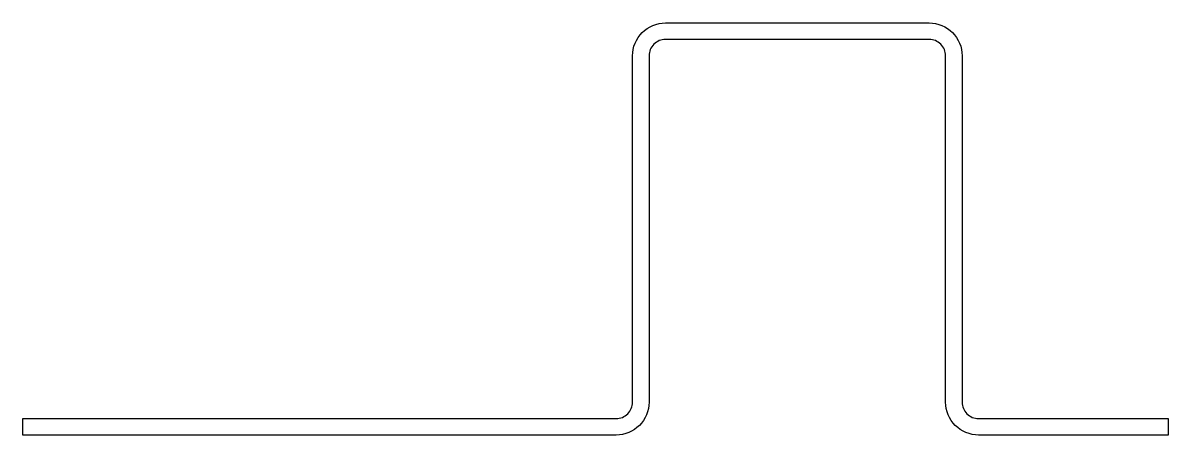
# Model space of a CAD drawing. Extents: x 1145.4 to 1214.9, y 50.7 to 75.7.
import ezdxf

# ---------------------------------------------------------------- set-up
doc = ezdxf.new("R2010")
doc.units = 0
doc.header["$LTSCALE"] = 15
doc.layers.get('0').update_dxf_attribs({"linetype": 'CONTINUOUS'})

msp = doc.modelspace()

# ---------------------------------------------------------------- linework, layer by layer
at = {"ltscale": 0.2}
msp.add_lwpolyline([(1203.444, 51.672), (1214.944, 51.672), (1214.944, 50.672), (1203.444, 50.672, -0.414214), (1201.444, 52.672), (1201.444, 73.672, 0.414214), (1200.444, 74.672), (1184.444, 74.672, 0.414214), (1183.444, 73.672), (1183.444, 52.672, -0.414214), (1181.444, 50.672), (1145.444, 50.672), (1145.444, 51.672), (1181.444, 51.672, 0.414214), (1182.444, 52.672), (1182.444, 73.672, -0.414214), (1184.444, 75.672), (1200.444, 75.672, -0.414214), (1202.444, 73.672), (1202.444, 52.672, 0.414214)], format="xyb", close=True, dxfattribs=at)

doc.saveas('drawing.dxf')
